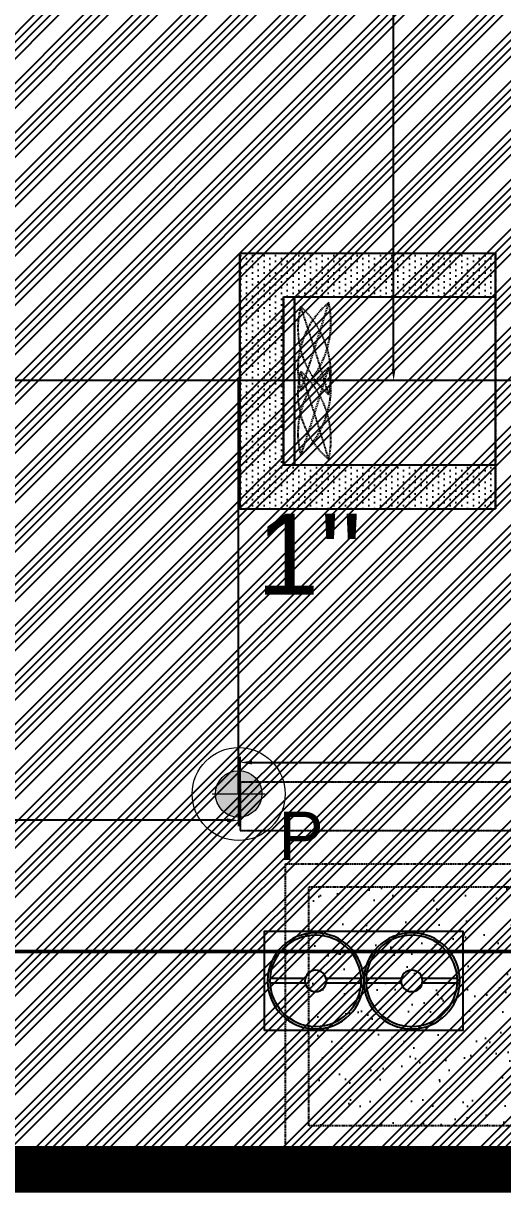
# Model space of a CAD drawing. Extents: x -2975 to 7327, y -1166 to 1029.
# Drawn here: x 878.3 to 981.3, y -1122.8 to -871.3 of the extents above; entities that cross this region are included whole.
import ezdxf

# ---------------------------------------------------------------- set-up
doc = ezdxf.new("R2010")
doc.units = 0
doc.header["$PDMODE"] = 34
doc.linetypes.add('XR-Mince$0$Anchor Stor (Ground Floor Plan ) Xref$2$Retail Building ( Ground Floor ) Xref$0$HIDDEN', pattern=[0.375, 0.25, -0.125])
doc.linetypes.add('XR-Mince$0$LOWER LEVEL GROUND FLOOR$0$DASHDOT', pattern=[25.4, 12.7, -6.35, 0, -6.35])
for name, color, linetype, lineweight in [('13032-XFF-L02$0$F-SPRN-STAN', 245, 'Continuous', 50), ('E-L-TEXT', 7, 'Continuous', 13), ('XR-Mince$0$partition', 8, 'Continuous', 9)]:
    doc.layers.add(name, color=color, linetype=linetype, lineweight=lineweight)
for name, color, linetype in [('E-TEXT-LIGHTING', 7, 'Continuous'), ('fire fighting', 1, 'Continuous'), ('M-FIRE FIGHTING-1.5 INCH', 1, 'Continuous'), ('M-FIRE FIGHTING-2 INCH', 1, 'Continuous'), ('XR-Mince$0$ceiling', 149, 'Continuous'), ('XR-Mince$0$fur dashed', 15, 'XR-Mince$0$Anchor Stor (Ground Floor Plan ) Xref$2$Retail Building ( Ground Floor ) Xref$0$HIDDEN'), ('XR-Mince$0$lease line', 8, 'Continuous'), ('XR-Mince$0$lighting unit', 4, 'Continuous')]:
    doc.layers.add(name, color=color, linetype=linetype)
doc.styles.get("Standard").update_dxf_attribs({"font": 'arial.ttf'})
doc.dimstyles.new('ISO-25', dxfattribs={"dimtxt": 10, "dimasz": 2.5, "dimexe": 1.25, "dimexo": 0.625, "dimtad": 0, "dimtxsty": 'Standard', "dimcen": 2.5, "dimadec": 0, "dimazin": 0, "dimtfac": 1, "dimtix": 1, "dimtmove": 0, "dimatfit": 3, "dimfxl": 1, "dimarcsym": 0})

# ---------------------------------------------------------------- blocks, each defined once
blk = doc.blocks.new('XR-Mince$0$ghgghjhgj')
at = {"layer": 'XR-Mince$0$fur dashed', "linetype": 'Continuous', "extrusion": (2.0489e-12, -6.47408e-06, 1)}
h = blk.add_hatch(dxfattribs=at)
h.set_pattern_fill('DOTS', color=256, scale=20)
h.set_pattern_definition([(0, (0, 0), (0.625, 1.25), [0, -1.25])])
h.paths.add_polyline_path([(-5542.07, -7423.43), (-5597.07, -7423.43), (-5597.07, -7378.36), (-5587.64, -7378.45), (-5587.64, -7414), (-5551.5, -7414), (-5551.5, -7378.8), (-5542.07, -7378.89)])
h.paths.add_polyline_path([(-5542.07, -7368.43), (-5542.07, -7378.89), (-5551.5, -7378.8), (-5551.5, -7368.43)])
h.paths.add_polyline_path([(-5587.64, -7368.43), (-5587.64, -7378.45), (-5597.07, -7378.36), (-5597.07, -7368.43)])
at = {"layer": 'XR-Mince$0$fur dashed', "ltscale": 2500, "extrusion": (2.0489e-12, -6.47408e-06, 1)}
for p, q in [((-5542.07, -7368.42, 5.05), (-5597.07, -7368.42, 5.05)), ((-5597.07, -7423.42, 5.05), (-5597.07, -7368.42, 5.05)), ((-5587.64, -7413.99, 5.05), (-5587.64, -7368.42, 5.05)), ((-5551.5, -7413.99, 5.05), (-5551.5, -7368.42, 5.05)), ((-5542.07, -7423.42, 5.05), (-5542.07, -7368.42, 5.05)), ((-5551.5, -7413.99, 5.05), (-5587.64, -7413.99, 5.05)), ((-5542.07, -7423.42, 5.05), (-5597.07, -7423.42, 5.05))]:
    blk.add_line(p, q, dxfattribs=at)
at = {"layer": 'XR-Mince$0$fur dashed', "extrusion": (2.0489e-12, -6.47408e-06, 1)}
blk.add_line((-5551.5, -7411.63, 5.05), (-5587.64, -7411.63, 5.05), dxfattribs=at)
at = {"layer": 'XR-Mince$0$fur dashed', "ltscale": 0.02, "extrusion": (2.0489e-12, -6.47408e-06, 1)}
for centre, radius, start, end in [((-5570.97, -7423.45, 5.09), 19.63, 77.3046, 138.0103), ((-5557.04, -7423.45, 5.09), 19.63, 77.3046, 138.0103), ((-5580.84, -7392.45, 5.09), 18.48, 255.1859, 320.129), ((-5406.76, -7939.32, 5.09), 558.4, 106.6394, 108.6755), ((-5566.91, -7392.45, 5.09), 18.48, 255.1859, 320.129), ((-5392.83, -7939.32, 5.09), 558.4, 106.6394, 108.6755)]:
    blk.add_arc(centre, radius, start, end, dxfattribs=at)
blk = doc.blocks.new('XR-Mince$0$fur')
at = {"layer": 'XR-Mince$0$fur dashed'}
h = blk.add_hatch(dxfattribs=at)
h.set_pattern_fill('AR-SAND', color=256, scale=5)
h.set_pattern_definition([(37.5, (-12534.228, -22174.148), (-0.31497, 9.6341), [0, -7.6, 0, -8.5, 0, -8.125]), (7.5, (-12534.228, -22174.148), (8.8489, 14.1107), [0, -4.1, 0, -6.85, 0, -2.625]), (327.5, (-12540.378, -22174.148), (15.5707, 0.0283), [0, -2.5, 0, -9, 0, -11.75]), (317.5, (-12540.378, -22174.148), (15.0306, 4.3884), [0, -1.25, 0, -5.9, 0, -6.75])])
h.paths.add_polyline_path([(-12630.11, -22148.47), (-12456.55, -22148.47), (-12456.55, -22199.83), (-12630.11, -22199.83)])
at = {"layer": 'XR-Mince$0$fur dashed', "extrusion": (-6.47408e-06, 0, 1)}
for p, q in [((-12644.94, -22012.15, 0), (-12589.94, -22012.15, 0)), ((-12644.94, -22012.15, 0), (-12644.94, -22067.15, 0)), ((-12644.94, -22012.15, 0), (-12589.94, -22012.15, 0)), ((-12644.94, -22012.15, 0), (-12644.94, -22067.15, 0)), ((-12589.94, -22012.15, 0), (-12589.94, -22067.15, 0)), ((-12589.94, -22012.15, 0), (-12589.94, -22067.15, 0)), ((-12635.51, -22021.58, 0), (-12635.51, -22057.72, 0)), ((-12635.51, -22021.58, 0), (-12589.94, -22021.58, 0)), ((-12635.51, -22021.58, 0), (-12635.51, -22057.72, 0)), ((-12635.51, -22021.58, 0), (-12589.94, -22021.58, 0)), ((-12633.15, -22021.58, 0), (-12633.15, -22057.72, 0)), ((-12633.15, -22021.58, 0), (-12633.15, -22057.72, 0)), ((-12635.51, -22057.72, 0), (-12589.94, -22057.72, 0)), ((-12635.51, -22057.72, 0), (-12589.94, -22057.72, 0)), ((-12644.94, -22067.15, 0), (-12589.94, -22067.15, 0)), ((-12644.94, -22067.15, 0), (-12589.94, -22067.15, 0))]:
    blk.add_line(p, q, dxfattribs=at)
at = {"layer": 'XR-Mince$0$fur dashed'}
for p, q in [((-12449.54, -22125.94), (-12644.84, -22125.94)), ((-12644.84, -22125.94), (-12644.84, -22136.36)), ((-12644.84, -22136.36), (-12449.54, -22136.36))]:
    blk.add_line(p, q, dxfattribs=at)
for points in [[(-12635.11, -22143.47), (-12451.55, -22143.47), (-12451.55, -22204.83), (-12635.11, -22204.83)], [(-12630.11, -22148.47), (-12456.55, -22148.47), (-12456.55, -22199.83), (-12630.11, -22199.83)]]:
    blk.add_lwpolyline(points, close=True, dxfattribs=at)
at = {"layer": 'XR-Mince$0$fur dashed', "extrusion": (-6.47408e-06, 0, 1)}
for centre, radius, start, end in [((-12613.97, -22036.99, 0.08), 18.48, 129.8711, 194.8142), ((-12613.97, -22036.99, 0.08), 18.48, 129.8711, 194.8142), ((-12644.97, -22027.12, 0.08), 19.63, 311.9897, 12.6955), ((-13160.83, -21862.91, 0.08), 558.4, 341.3245, 343.3607), ((-12644.97, -22027.12, 0.08), 19.63, 311.9897, 12.6955), ((-13160.83, -21862.91, 0.08), 558.4, 341.3245, 343.3607), ((-12613.97, -22050.92, 0.08), 18.48, 129.8711, 194.8142), ((-12613.97, -22050.92, 0.08), 18.48, 129.8711, 194.8142), ((-12644.97, -22041.05, 0.08), 19.63, 311.9897, 12.6955), ((-13160.83, -21876.84, 0.08), 558.4, 341.3245, 343.3607), ((-12644.97, -22041.05, 0.08), 19.63, 311.9897, 12.6955), ((-13160.83, -21876.84, 0.08), 558.4, 341.3245, 343.3607)]:
    blk.add_arc(centre, radius, start, end, dxfattribs=at)
at = {"layer": 'XR-Mince$0$fur dashed', "rotation": 270}
blk.add_blockref('XR-Mince$0$ghgghjhgj', (-5221.52, -27609.22, -5.05), dxfattribs=at)
blk = doc.blocks.new('XR-Mince$0$light schedule$0$LEGEND$0$minigrid in trimless 2')
at = {"layer": 'XR-Mince$0$lighting unit'}
for p, q in [((-0.23, 9.77), (-0.23, 6.11)), ((0.27, 6.1), (0.27, 9.77)), ((-0.23, 3.93), (-0.23, 0.25)), ((0.27, 0.25), (0.27, 3.93)), ((-0.23, -0.27), (-0.23, -3.93)), ((0.27, -3.93), (0.27, -0.27)), ((0.27, -9.79), (0.27, -6.1)), ((-0.23, -6.11), (-0.23, -9.79))]:
    blk.add_line(p, q, dxfattribs=at)
blk.add_lwpolyline([(-5.2, -10.35), (5.2, -10.35), (5.2, 10.35), (-5.2, 10.35)], close=True, dxfattribs=at)
for centre, radius in [((0, 5.02), 5.02), ((0.01, 5.01), 4.77), ((0, 5.02), 1.12), ((0, -5.02), 5.02), ((0.01, -5.03), 4.77), ((0, -5.02), 1.12)]:
    blk.add_circle(centre, radius, dxfattribs=at)
blk = doc.blocks.new('XR-Mince$0$lighting')
at = {"layer": 'XR-Mince$0$ceiling', "color": 200, "xscale": -2.058, "yscale": 2.058, "zscale": 2.058, "rotation": 270}
blk.add_blockref('XR-Mince$0$light schedule$0$LEGEND$0$minigrid in trimless 2', (-2618.3, -22168.67, 0), dxfattribs=at)
blk = doc.blocks.new('XR-Mince$0$ceiling')
at = {"layer": 'XR-Mince$0$ceiling', "linetype": 'Continuous'}
h = blk.add_hatch(dxfattribs=at)
h.set_pattern_fill('ANSI34', color=256, scale=10)
h.set_pattern_definition([(45, (0, 0), (-5.303301, 5.303301), []), (45, (1.768, 0), (-5.303301, 5.303301), []), (45, (3.5355, 0), (-5.303301, 5.303301), []), (45, (5.303, 0), (-5.303301, 5.303301), [])])
h.paths.add_polyline_path([(-7433.02, -17009.21), (-7433.02, -17209.21), (-8653.51, -17209.21), (-8653.51, -16463.71), (-8494.7, -16463.71), (-8494.7, -16738.71), (-8524.7, -16738.71), (-8524.7, -16918.71), (-8494.7, -16918.71), (-8494.7, -16959.21), (-7433.02, -16959.21)])
blk.add_lwpolyline([(-7433.02, -17009.21), (-7433.02, -17209.21), (-8653.51, -17209.21), (-8653.51, -16463.71), (-8494.7, -16463.71), (-8494.7, -16738.71), (-8524.7, -16738.71), (-8524.7, -16918.71), (-8494.7, -16918.71), (-8494.7, -16959.21), (-7433.02, -16959.21)], close=True, dxfattribs=at)
blk = doc.blocks.new('XR-Mince')
at = {"layer": 'XR-Mince$0$lease line', "linetype": 'XR-Mince$0$LOWER LEVEL GROUND FLOOR$0$DASHDOT', "ltscale": 0.5, "const_width": 10}
blk.add_lwpolyline([(-83.78, -1117.79), (-83.78, -352.29), (-74.97, -352.29), (-74.97, 937.71), (846.03, 937.71), (846.53, 894.31), (1185.03, 894.72), (1185.03, -1117.79), (-83.78, -1117.79)], dxfattribs=at)
at = {"layer": 'XR-Mince$0$partition'}
blk.add_lwpolyline([(1120.19, -1044.94), (1120.19, -1034.52), (924.9, -1034.52), (924.9, -1044.94)], close=True, dxfattribs=at)
at = {"layer": 'XR-Mince$0$fur dashed', "linetype": 'Continuous'}
blk.add_blockref('XR-Mince$0$fur', (13569.73, 21091.42), dxfattribs=at)
at = {"layer": 'XR-Mince$0$lighting unit', "linetype": 'Continuous'}
blk.add_blockref('XR-Mince$0$lighting', (3569.73, 21091.42), dxfattribs=at)
at = {"layer": 'XR-Mince$0$ceiling', "linetype": 'Continuous'}
blk.add_blockref('XR-Mince$0$ceiling', (8569.73, 16091.42), dxfattribs=at)
blk = doc.blocks.new('A$C00F82D9D')
at = {"layer": '13032-XFF-L02$0$F-SPRN-STAN', "color": 253}
blk.add_line((-15034.7, -10500), (-15034.7, 1210), dxfattribs=at)
blk = doc.blocks.new('pendent sprinkler')
at = {"layer": 'E-L-TEXT', "lineweight": 13}
h = blk.add_hatch(color=1, dxfattribs=at)
h.dxf.hatch_style = 1
h.set_gradient(color1=(255, 0, 0), color2=(0, 255, 0), name='SPHERICAL')
h.paths.add_polyline_path([(-33041208.9, 36644689.2, 1), (-33041258.9, 36644689.2, 1)])
at = {"layer": 'E-L-TEXT', "color": 1, "lineweight": 13}
for p, q in [((-33041233.9, 36644717.6), (-33041233.9, 36644660.8)), ((-33041262.3, 36644689.2), (-33041205.5, 36644689.2))]:
    blk.add_line(p, q, dxfattribs=at)
for radius in [50, 25]:
    blk.add_circle((-33041233.9, 36644689.2), radius, dxfattribs=at)
at = {"color": 3, "lineweight": 13}
blk.add_text('P', height=52.1, dxfattribs=at).set_placement((-33041191.2, 36644618))
blk = doc.blocks.new('A$C0CA31A34')
at = {"layer": 'E-L-TEXT', "color": 1, "lineweight": 13, "xscale": 0.2, "yscale": 0.2, "zscale": 0.2}
blk.add_blockref('pendent sprinkler', (6608246.79, -7328937.84), dxfattribs=at)
blk = doc.blocks.new('*D121')
at = {"layer": 'Defpoints', "color": 0, "transparency": 16777216}
for p in [(1175.03, -1030.29), (924.9, -1037.04, 0), (1175.03, -1037.04)]:
    blk.add_point(p, dxfattribs=at)
at = {"layer": 'M-FIRE FIGHTING-2 INCH', "color": 0, "lineweight": -2, "transparency": 16777216}
for p, q in [((924.9, -1036.42), (924.9, -1029.04)), ((927.4, -1030.29), (1028.49, -1030.29)), ((1172.53, -1030.29), (1071.43, -1030.29)), ((1175.03, -1036.42), (1175.03, -1029.04))]:
    blk.add_line(p, q, dxfattribs=at)
at = {"layer": 'M-FIRE FIGHTING-2 INCH', "color": 0, "transparency": 16777216}
for points in [[(927.4, -1029.87), (927.4, -1030.7), (924.9, -1030.29)], [(1172.53, -1029.87), (1172.53, -1030.7), (1175.03, -1030.29)]]:
    blk.add_solid(points, dxfattribs=at)
at = {"layer": 'M-FIRE FIGHTING-2 INCH', "color": 0, "transparency": 16777216, "insert": (1049.96, -1030.29), "char_height": 10, "attachment_point": 5}
blk.add_mtext('250,13', dxfattribs=at)
blk = doc.blocks.new('*D122')
at = {"layer": 'Defpoints', "color": 0, "transparency": 16777216}
for p in [(524.54, -1037.04, 0), (924.54, -1037.04, 0), (524.54, -1042.72)]:
    blk.add_point(p, dxfattribs=at)
at = {"layer": 'M-FIRE FIGHTING-2 INCH', "color": 0, "lineweight": -2, "transparency": 16777216}
for p, q in [((524.54, -1037.67), (524.54, -1043.97)), ((924.54, -1037.67), (924.54, -1043.97)), ((527.04, -1042.72), (712.68, -1042.72)), ((922.04, -1042.72), (736.39, -1042.72))]:
    blk.add_line(p, q, dxfattribs=at)
at = {"layer": 'M-FIRE FIGHTING-2 INCH', "color": 0, "transparency": 16777216}
for points in [[(527.04, -1042.3), (527.04, -1043.13), (524.54, -1042.72)], [(922.04, -1042.3), (922.04, -1043.13), (924.54, -1042.72)]]:
    blk.add_solid(points, dxfattribs=at)
at = {"layer": 'M-FIRE FIGHTING-2 INCH', "color": 0, "transparency": 16777216, "insert": (724.54, -1042.72), "char_height": 10, "attachment_point": 5, "rotation": 360}
blk.add_mtext('400', dxfattribs=at)
blk = doc.blocks.new('*D129')
at = {"layer": 'Defpoints', "color": 0, "transparency": 16777216}
for p in [(957.85, -608.91), (993.61, -608.91), (993.61, -948.16)]:
    blk.add_point(p, dxfattribs=at)
at = {"layer": 'M-FIRE FIGHTING-2 INCH', "color": 0, "lineweight": -2, "transparency": 16777216}
for p, q in [((992.99, -608.91), (956.6, -608.91)), ((957.85, -611.41), (957.85, -757.12)), ((957.85, -945.66), (957.85, -799.95)), ((992.99, -948.16), (956.6, -948.16))]:
    blk.add_line(p, q, dxfattribs=at)
at = {"layer": 'M-FIRE FIGHTING-2 INCH', "color": 0, "transparency": 16777216}
for points in [[(957.44, -611.41), (958.27, -611.41), (957.85, -608.91)], [(957.44, -945.66), (958.27, -945.66), (957.85, -948.16)]]:
    blk.add_solid(points, dxfattribs=at)
at = {"layer": 'M-FIRE FIGHTING-2 INCH', "color": 0, "transparency": 16777216, "insert": (957.85, -778.54), "char_height": 10, "attachment_point": 5, "rotation": 90}
blk.add_mtext('339,25', dxfattribs=at)

msp = doc.modelspace()

# ---------------------------------------------------------------- block references
at = {"layer": 'E-TEXT-LIGHTING'}
msp.add_blockref('XR-Mince', (0, 0), dxfattribs=at)

# ---------------------------------------------------------------- next in the draw order: linework, layer by layer
at = {"layer": 'M-FIRE FIGHTING-1.5 INCH'}
for p, q in [((993.61, -948.161), (70.014, -948.161)), ((924.535, -1037.043), (924.535, -948.161))]:
    msp.add_line(p, q, dxfattribs=at)

# ---------------------------------------------------------------- next in the draw order: block references
at = {"layer": 'fire fighting', "color": 1}
msp.add_blockref('A$C0CA31A34', (924.535, -1037.043, -0.001), dxfattribs=at)
msp.add_blockref('A$C0CA31A34', (924.535, -1037.043, -0.001), dxfattribs=at)
at = {"layer": 'M-FIRE FIGHTING-1.5 INCH', "xscale": 0.1, "yscale": 0.1, "zscale": 0.1, "rotation": 90}
msp.add_blockref('A$C00F82D9D', (135, 432.543), dxfattribs=at)

# ---------------------------------------------------------------- next in the draw order: texts
at = {"layer": 'M-FIRE FIGHTING-1.5 INCH', "color": 2, "linetype": 'Continuous'}
msp.add_text("1''", height=17.4111, dxfattribs=at).set_placement((928.353, -994.158))

# ---------------------------------------------------------------- next in the draw order: dimensions: what is measured, and where the dimension line sits
at = {"layer": 'M-FIRE FIGHTING-2 INCH', "color": 32, "true_color": 0xcd6928}
dim = msp.add_linear_dim(base=(957.852, -608.911), p1=(993.61, -948.161), p2=(993.61, -608.911), angle=90, dimstyle='ISO-25', dxfattribs=at)
dim.commit()
dim.dimension.update_dxf_attribs({"geometry": '*D129', "text_midpoint": (957.852, -778.536)})
dim = msp.add_linear_dim(base=(1175.027, -1030.287), p1=(924.895, -1037.043, -0.001), p2=(1175.027, -1037.043), dimstyle='ISO-25', dxfattribs=at)
dim.commit()
dim.dimension.update_dxf_attribs({"geometry": '*D121', "text_midpoint": (1049.961, -1030.287)})
dim = msp.add_aligned_dim(p1=(924.535, -1037.043, -0.001), p2=(524.535, -1037.043, -0.001), distance=5.672, dimstyle='ISO-25', dxfattribs=at)
dim.commit()
dim.dimension.update_dxf_attribs({"geometry": '*D122', "text_midpoint": (724.535, -1042.715)})

doc.saveas('drawing.dxf')
